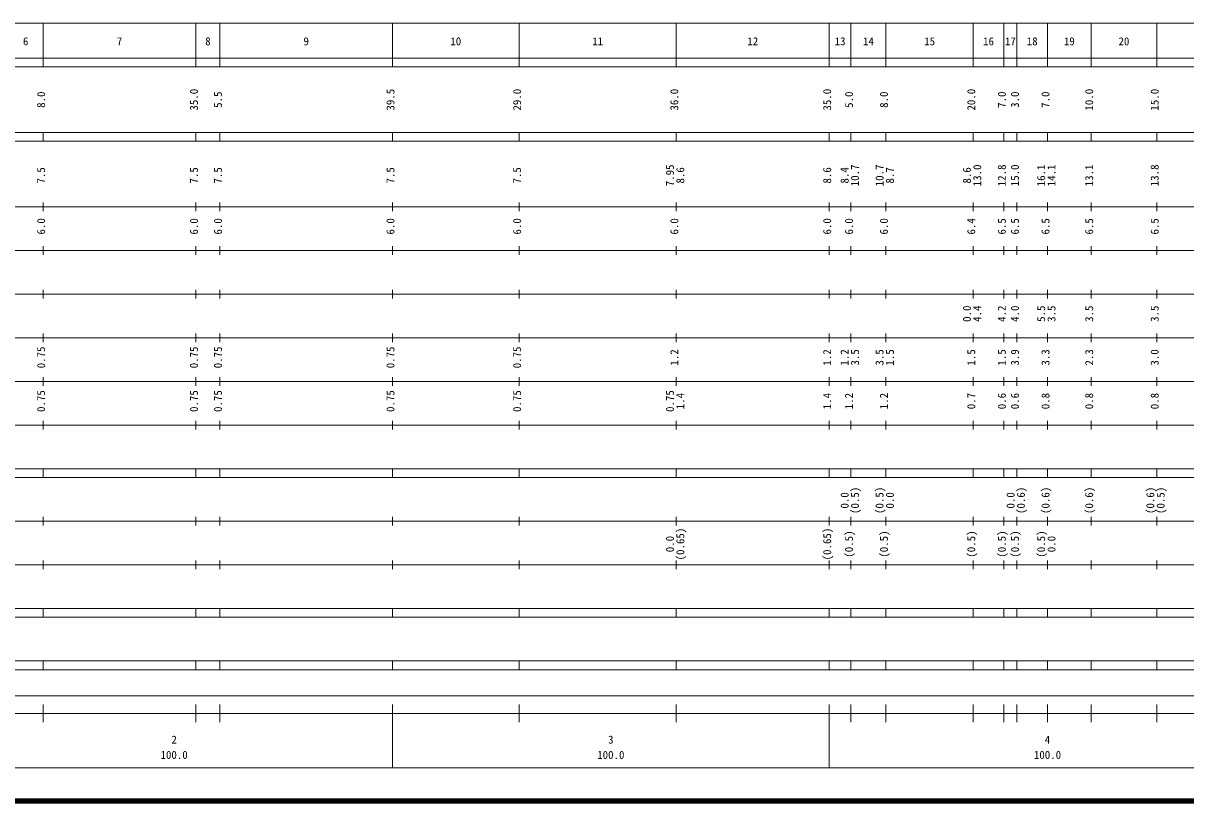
# Model space of a CAD drawing. Units: millimetres, scale not verified. Extents: x 40000 to 680000, y 20000 to 380000.
# Drawn here: x 183452 to 449658, y 20000 to 198000 of the extents above; entities that cross this region are included whole.
import ezdxf
from ezdxf.enums import TextEntityAlignment as Align

# ---------------------------------------------------------------- set-up
doc = ezdxf.new("R2010")
doc.units = ezdxf.units.MM
doc.header["$LTSCALE"] = 1000
doc.layers.add('M-TTL', color=2, linetype='Continuous', lineweight=140)
doc.layers.add('M-TTL-BAND', color=7, linetype='Continuous', lineweight=13)
doc.styles.add('ＭＳ ゴシック', font='')
doc.styles.get('ＭＳ ゴシック').set_extended_font_data('MS Gothic')

msp = doc.modelspace()

# ---------------------------------------------------------------- linework, layer by layer
at = {"layer": 'M-TTL'}
msp.add_line((40000, 20000), (680000, 20000), dxfattribs=at)
at = {"layer": 'M-TTL-BAND'}
for p, q in [((68000, 198000), (579000, 198000)), ((188000, 188000), (188000, 198000)), ((223000, 188000), (223000, 198000)), ((228500, 188000), (228500, 198000)), ((268000, 188000), (268000, 198000)), ((297000, 188000), (297000, 198000)), ((333000, 188000), (333000, 198000)), ((368000, 188000), (368000, 198000)), ((373000, 188000), (373000, 198000)), ((381000, 188000), (381000, 198000)), ((401000, 188000), (401000, 198000)), ((408000, 188000), (408000, 198000)), ((411000, 188000), (411000, 198000)), ((418000, 188000), (418000, 198000)), ((428000, 188000), (428000, 198000)), ((443000, 188000), (443000, 198000)), ((40000, 190000), (579000, 190000)), ((40000, 188000), (579000, 188000)), ((40000, 173000), (579000, 173000)), ((40000, 171000), (579000, 171000)), ((188000, 171000), (188000, 173000)), ((223000, 171000), (223000, 173000)), ((228500, 171000), (228500, 173000)), ((268000, 171000), (268000, 173000)), ((297000, 171000), (297000, 173000)), ((333000, 171000), (333000, 173000)), ((368000, 171000), (368000, 173000)), ((373000, 171000), (373000, 173000)), ((381000, 171000), (381000, 173000)), ((401000, 171000), (401000, 173000)), ((408000, 171000), (408000, 173000)), ((411000, 171000), (411000, 173000)), ((418000, 171000), (418000, 173000)), ((428000, 171000), (428000, 173000)), ((443000, 171000), (443000, 173000)), ((40000, 156000), (579000, 156000)), ((188000, 155000), (188000, 157000)), ((223000, 155000), (223000, 157000)), ((228500, 155000), (228500, 157000)), ((268000, 155000), (268000, 157000)), ((297000, 155000), (297000, 157000)), ((333000, 155000), (333000, 157000)), ((368000, 155000), (368000, 157000)), ((373000, 155000), (373000, 157000)), ((381000, 155000), (381000, 157000)), ((401000, 155000), (401000, 157000)), ((408000, 155000), (408000, 157000)), ((411000, 155000), (411000, 157000)), ((418000, 155000), (418000, 157000)), ((428000, 155000), (428000, 157000)), ((443000, 155000), (443000, 157000)), ((188000, 145000), (188000, 147000)), ((223000, 145000), (223000, 147000)), ((228500, 145000), (228500, 147000)), ((268000, 145000), (268000, 147000)), ((297000, 145000), (297000, 147000)), ((333000, 145000), (333000, 147000)), ((368000, 145000), (368000, 147000)), ((373000, 145000), (373000, 147000)), ((381000, 145000), (381000, 147000)), ((401000, 145000), (401000, 147000)), ((408000, 145000), (408000, 147000)), ((411000, 145000), (411000, 147000)), ((418000, 145000), (418000, 147000)), ((428000, 145000), (428000, 147000)), ((443000, 145000), (443000, 147000)), ((46000, 146000), (579000, 146000)), ((52000, 136000), (579000, 136000)), ((188000, 135000), (188000, 137000)), ((223000, 135000), (223000, 137000)), ((228500, 135000), (228500, 137000)), ((268000, 135000), (268000, 137000)), ((297000, 135000), (297000, 137000)), ((333000, 135000), (333000, 137000)), ((368000, 135000), (368000, 137000)), ((373000, 135000), (373000, 137000)), ((381000, 135000), (381000, 137000)), ((401000, 135000), (401000, 137000)), ((408000, 135000), (408000, 137000)), ((411000, 135000), (411000, 137000)), ((418000, 135000), (418000, 137000)), ((428000, 135000), (428000, 137000)), ((443000, 135000), (443000, 137000)), ((46000, 126000), (579000, 126000)), ((188000, 125000), (188000, 127000)), ((223000, 125000), (223000, 127000)), ((228500, 125000), (228500, 127000)), ((268000, 125000), (268000, 127000)), ((297000, 125000), (297000, 127000)), ((333000, 125000), (333000, 127000)), ((368000, 125000), (368000, 127000)), ((373000, 125000), (373000, 127000)), ((381000, 125000), (381000, 127000)), ((401000, 125000), (401000, 127000)), ((408000, 125000), (408000, 127000)), ((411000, 125000), (411000, 127000)), ((418000, 125000), (418000, 127000)), ((428000, 125000), (428000, 127000)), ((443000, 125000), (443000, 127000)), ((52000, 116000), (579000, 116000)), ((188000, 115000), (188000, 117000)), ((223000, 115000), (223000, 117000)), ((228500, 115000), (228500, 117000)), ((268000, 115000), (268000, 117000)), ((297000, 115000), (297000, 117000)), ((333000, 115000), (333000, 117000)), ((368000, 115000), (368000, 117000)), ((373000, 115000), (373000, 117000)), ((381000, 115000), (381000, 117000)), ((401000, 115000), (401000, 117000)), ((408000, 115000), (408000, 117000)), ((411000, 115000), (411000, 117000)), ((418000, 115000), (418000, 117000)), ((428000, 115000), (428000, 117000)), ((443000, 115000), (443000, 117000)), ((188000, 105000), (188000, 107000)), ((223000, 105000), (223000, 107000)), ((228500, 105000), (228500, 107000)), ((268000, 105000), (268000, 107000)), ((297000, 105000), (297000, 107000)), ((333000, 105000), (333000, 107000)), ((368000, 105000), (368000, 107000)), ((373000, 105000), (373000, 107000)), ((381000, 105000), (381000, 107000)), ((401000, 105000), (401000, 107000)), ((408000, 105000), (408000, 107000)), ((411000, 105000), (411000, 107000)), ((418000, 105000), (418000, 107000)), ((428000, 105000), (428000, 107000)), ((443000, 105000), (443000, 107000)), ((46000, 106000), (579000, 106000)), ((40000, 96000), (579000, 96000)), ((188000, 94000), (188000, 96000)), ((223000, 94000), (223000, 96000)), ((228500, 94000), (228500, 96000)), ((268000, 94000), (268000, 96000)), ((297000, 94000), (297000, 96000)), ((333000, 94000), (333000, 96000)), ((368000, 94000), (368000, 96000)), ((373000, 94000), (373000, 96000)), ((381000, 94000), (381000, 96000)), ((401000, 94000), (401000, 96000)), ((408000, 94000), (408000, 96000)), ((411000, 94000), (411000, 96000)), ((418000, 94000), (418000, 96000)), ((428000, 94000), (428000, 96000)), ((443000, 94000), (443000, 96000)), ((40000, 94000), (579000, 94000)), ((49000, 84000), (579000, 84000)), ((188000, 83000), (188000, 85000)), ((223000, 83000), (223000, 85000)), ((228500, 83000), (228500, 85000)), ((268000, 83000), (268000, 85000)), ((297000, 83000), (297000, 85000)), ((333000, 83000), (333000, 85000)), ((368000, 83000), (368000, 85000)), ((373000, 83000), (373000, 85000)), ((381000, 83000), (381000, 85000)), ((401000, 83000), (401000, 85000)), ((408000, 83000), (408000, 85000)), ((411000, 83000), (411000, 85000)), ((418000, 83000), (418000, 85000)), ((428000, 83000), (428000, 85000)), ((443000, 83000), (443000, 85000)), ((188000, 73000), (188000, 75000)), ((223000, 73000), (223000, 75000)), ((228500, 73000), (228500, 75000)), ((268000, 73000), (268000, 75000)), ((297000, 73000), (297000, 75000)), ((333000, 73000), (333000, 75000)), ((368000, 73000), (368000, 75000)), ((373000, 73000), (373000, 75000)), ((381000, 73000), (381000, 75000)), ((401000, 73000), (401000, 75000)), ((408000, 73000), (408000, 75000)), ((411000, 73000), (411000, 75000)), ((418000, 73000), (418000, 75000)), ((428000, 73000), (428000, 75000)), ((443000, 73000), (443000, 75000)), ((40000, 74000), (579000, 74000)), ((40000, 64000), (579000, 64000)), ((188000, 62000), (188000, 64000)), ((223000, 62000), (223000, 64000)), ((228500, 62000), (228500, 64000)), ((268000, 62000), (268000, 64000)), ((297000, 62000), (297000, 64000)), ((333000, 62000), (333000, 64000)), ((368000, 62000), (368000, 64000)), ((373000, 62000), (373000, 64000)), ((381000, 62000), (381000, 64000)), ((401000, 62000), (401000, 64000)), ((408000, 62000), (408000, 64000)), ((411000, 62000), (411000, 64000)), ((418000, 62000), (418000, 64000)), ((428000, 62000), (428000, 64000)), ((443000, 62000), (443000, 64000)), ((40000, 62000), (579000, 62000)), ((40000, 52000), (579000, 52000)), ((188000, 50000), (188000, 52000)), ((223000, 50000), (223000, 52000)), ((228500, 50000), (228500, 52000)), ((268000, 50000), (268000, 52000)), ((297000, 50000), (297000, 52000)), ((333000, 50000), (333000, 52000)), ((368000, 50000), (368000, 52000)), ((373000, 50000), (373000, 52000)), ((381000, 50000), (381000, 52000)), ((401000, 50000), (401000, 52000)), ((408000, 50000), (408000, 52000)), ((411000, 50000), (411000, 52000)), ((418000, 50000), (418000, 52000)), ((428000, 50000), (428000, 52000)), ((443000, 50000), (443000, 52000)), ((40000, 50000), (579000, 50000)), ((71000, 44000), (506000, 44000)), ((40000, 40000), (579000, 40000)), ((188000, 38000), (188000, 42000)), ((223000, 38000), (223000, 42000)), ((228500, 38000), (228500, 42000)), ((268000, 27500), (268000, 42000)), ((297000, 38000), (297000, 42000)), ((333000, 38000), (333000, 42000)), ((368000, 27500), (368000, 42000)), ((373000, 38000), (373000, 42000)), ((381000, 38000), (381000, 42000)), ((401000, 38000), (401000, 42000)), ((408000, 38000), (408000, 42000)), ((411000, 38000), (411000, 42000)), ((418000, 38000), (418000, 42000)), ((428000, 38000), (428000, 42000)), ((443000, 38000), (443000, 42000)), ((68000, 27500), (579000, 27500))]:
    msp.add_line(p, q, dxfattribs=at)

# ---------------------------------------------------------------- texts
at = {"layer": 'M-TTL-BAND', "style": 'ＭＳ ゴシック'}
for s, p in [('6', (184000, 192405)), ('7', (205500, 192405)), ('8', (225750, 192405)), ('9', (248250, 192405)), ('10', (282500, 192405)), ('11', (315000, 192405)), ('12', (350500, 192405)), ('13', (370500, 192405)), ('14', (377000, 192405)), ('15', (391000, 192405)), ('16', (404500, 192405)), ('17', (409500, 192405)), ('18', (414500, 192405)), ('19', (423000, 192405)), ('20', (435500, 192405)), ('2', (218000, 32523)), ('3', (318000, 32523)), ('4', (418000, 32523)), ('100.0', (218000, 29033)), ('100.0', (318000, 29033)), ('100.0', (418000, 29033))]:
    msp.add_text(s, height=1833, dxfattribs=at).set_placement(p, align=Align.BOTTOM_CENTER)
for s, p in [('8.0', (189000, 180500)), ('35.0', (224000, 180500)), ('5.5', (229500, 180500)), ('39.5', (269000, 180500)), ('29.0', (298000, 180500)), ('36.0', (334000, 180500)), ('35.0', (369000, 180500)), ('5.0', (374000, 180500)), ('8.0', (382000, 180500)), ('20.0', (402000, 180500)), ('7.0', (409000, 180500)), ('3.0', (412000, 180500)), ('7.0', (419000, 180500)), ('10.0', (429000, 180500)), ('15.0', (444000, 180500)), ('7.95', (333000, 163174)), ('10.7', (375370, 163174)), ('10.7', (381000, 163174)), ('13.0', (403370, 163174)), ('12.8', (409000, 163174)), ('15.0', (412000, 163174)), ('16.1', (418000, 163174)), ('14.1', (420370, 163174)), ('13.1', (429000, 163174)), ('13.8', (444000, 163174)), ('7.5', (189000, 163174)), ('7.5', (224000, 163174)), ('7.5', (229500, 163174)), ('7.5', (269000, 163174)), ('7.5', (298000, 163174)), ('8.6', (335370, 163174)), ('8.6', (369000, 163174)), ('8.4', (373000, 163174)), ('8.7', (383370, 163174)), ('8.6', (401000, 163174)), ('6.0', (189000, 151500)), ('6.0', (224000, 151500)), ('6.0', (229500, 151500)), ('6.0', (269000, 151500)), ('6.0', (298000, 151500)), ('6.0', (334000, 151500)), ('6.0', (369000, 151500)), ('6.0', (374000, 151500)), ('6.0', (382000, 151500)), ('6.4', (402000, 151500)), ('6.5', (409000, 151500)), ('6.5', (412000, 151500)), ('6.5', (419000, 151500)), ('6.5', (429000, 151500)), ('6.5', (444000, 151500)), ('0.0', (401000, 131500)), ('4.4', (403370, 131500)), ('4.2', (409000, 131500)), ('4.0', (412000, 131500)), ('5.5', (418000, 131500)), ('3.5', (420370, 131500)), ('3.5', (429000, 131500)), ('3.5', (444000, 131500)), ('0.75', (189000, 121500)), ('0.75', (224000, 121500)), ('0.75', (229500, 121500)), ('0.75', (269000, 121500)), ('0.75', (298000, 121500)), ('1.2', (334000, 121500)), ('1.2', (369000, 121500)), ('1.2', (373000, 121500)), ('3.5', (375370, 121500)), ('3.5', (381000, 121500)), ('1.5', (383370, 121500)), ('1.5', (402000, 121500)), ('1.5', (409000, 121500)), ('3.9', (412000, 121500)), ('3.3', (419000, 121500)), ('2.3', (429000, 121500)), ('3.0', (444000, 121500)), ('0.75', (189000, 111500)), ('0.75', (224000, 111500)), ('0.75', (229500, 111500)), ('0.75', (269000, 111500)), ('0.75', (298000, 111500)), ('0.75', (333000, 111500)), ('1.4', (335370, 111500)), ('1.4', (369000, 111500)), ('1.2', (374000, 111500)), ('1.2', (382000, 111500)), ('0.7', (402000, 111500)), ('0.6', (409000, 111500)), ('0.6', (412000, 111500)), ('0.8', (419000, 111500)), ('0.8', (429000, 111500)), ('0.8', (444000, 111500)), ('(0.5)', (375370, 88764)), ('(0.5)', (381000, 88764)), ('(0.6)', (413370, 88764)), ('(0.6)', (419000, 88764)), ('(0.6)', (429000, 88764)), ('(0.6)', (443000, 88764)), ('(0.5)', (445370, 88764)), ('0.0', (373000, 88764)), ('0.0', (383370, 88764)), ('0.0', (411000, 88764)), ('0.0', (333000, 78764)), ('(0.65)', (335370, 78764)), ('(0.65)', (369000, 78764)), ('(0.5)', (374000, 78764)), ('(0.5)', (382000, 78764)), ('(0.5)', (402000, 78764)), ('(0.5)', (409000, 78764)), ('(0.5)', (412000, 78764)), ('(0.5)', (418000, 78764)), ('0.0', (420370, 78764))]:
    msp.add_text(s, height=1833, rotation=90, dxfattribs=at).set_placement(p, align=Align.BOTTOM_CENTER)

doc.saveas('drawing.dxf')
